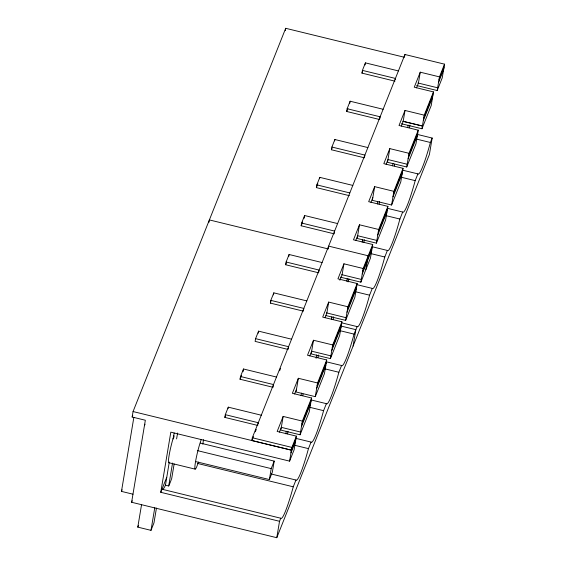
<?xml version="1.0" encoding="UTF-8"?>
<svg xmlns="http://www.w3.org/2000/svg" width="566" height="566" viewBox="0 0 566 566"><rect width="100%" height="100%" fill="white"/><g stroke="black" fill="none" stroke-linecap="round" stroke-linejoin="round"><path stroke-width="0.85" d="M417.63 134.496L432.162 138.04L429.417 154.447L276.781 537.7L131.616 502.268L145.342 420.241L132.147 417.022L133.06 411.553L285.696 28.3L404.464 57.286M133.017 494.21L121.471 491.387L133.845 417.439M156.457 508.049L153.98 522.835L150.988 530.349L137.793 527.13L141.564 504.603M150.988 530.349L154.773 507.73M432.162 138.04L430.393 142.483A44.481 4.528 -76.3 0 1 417.885 173.889L415.196 180.639A44.481 4.528 -76.3 0 1 402.688 212.045L399.9 219.042A44.481 4.528 -76.3 0 1 387.392 250.448L384.781 257.006A44.481 4.528 -76.3 0 1 372.272 288.405L369.577 295.183A44.481 4.528 -76.3 0 1 357.068 326.589L354.075 334.117A44.481 4.528 -76.3 0 1 341.567 365.516L338.878 372.265A44.481 4.528 -76.3 0 1 326.37 403.671L323.582 410.668A44.481 4.528 -76.3 0 1 311.074 442.074L308.463 448.633A44.481 4.528 -76.3 0 1 295.961 480.039L293.259 486.81A44.481 4.528 -76.3 0 1 280.75 518.215L279.526 521.293L160.758 492.307L170.819 432.155L289.594 461.141L294.101 449.814L296.386 436.145L277.163 431.455L283.149 416.42L302.371 421.111L311.583 397.997L292.36 393.306L298.346 378.279L317.568 382.97L326.724 359.969L307.501 355.271L313.486 340.244L332.709 344.935L341.921 321.806L322.698 317.116L328.683 302.088L347.906 306.779L357.167 283.531L337.944 278.84L343.93 263.813L363.153 268.503L372.704 244.512L353.481 239.821L359.467 224.794L378.689 229.485L387.901 206.371L368.678 201.68L374.664 186.646L393.886 191.336L403.042 168.335L383.819 163.645L389.804 148.617L409.027 153.308L418.239 130.18L399.016 125.489L405.001 110.462L424.224 115.153L433.485 91.904L414.262 87.214L420.248 72.186L439.471 76.877L444.529 64.163L404.945 54.499L252.309 437.751L251.849 440.49L291.44 450.147L295.933 438.876M208.981 222.275L209.378 219.926L328.365 248.962M280.75 518.215L162.039 489.243A44.481 4.528 -76.3 0 0 165.47 485.182L169.262 462.16M174.151 433.054L173.168 438.94L174.066 436.69M165.47 485.182L168.71 485.968L172.552 463.038M176.606 438.905L177.59 433.018M174.137 463.986L171.717 478.426A44.481 4.528 -76.3 0 1 168.71 485.968M285.299 30.642L285.696 28.3M257.834 425.455L224.844 417.404L225.303 414.673L228.296 407.159L261.287 415.211M228.063 408.525L228.296 407.159M240.5 376.503L273.491 384.562L273.038 387.293L240.041 379.241L240.5 376.503L243.493 368.99L276.484 377.041M243.033 371.728L243.493 368.99M291.561 339.197L258.57 331.145L255.577 338.659L255.117 341.39L288.108 349.448M258.223 333.197L258.57 331.145M303.362 311.151L270.364 303.1L270.824 300.369L273.817 292.855L306.807 300.907M273.477 294.9L273.817 292.855M258.068 424.09L258.294 422.724L225.303 414.673M318.637 272.798L285.639 264.747L286.099 262.016L289.092 254.495L322.082 262.553M288.752 256.547L289.092 254.495M301.621 223.039L334.612 231.091L334.152 233.829L301.162 225.777L301.621 223.039L304.614 215.526L337.605 223.577M304.154 218.264L304.614 215.526M288.221 348.762L288.568 346.71L255.577 338.659M349.356 195.666L316.359 187.608L316.819 184.877L319.811 177.363L352.802 185.415M319.585 178.729L319.811 177.363M195.56 461.545L269.381 479.558L271.206 468.62L274.199 461.106L200.385 443.093M274.199 461.106L272.373 472.044L269.381 479.558M283.149 416.42L280.863 430.096L300.086 434.787L309.284 411.694L311.583 397.997M303.475 310.472L303.815 308.42L270.824 300.369M364.426 157.815L331.435 149.764L331.895 147.033L334.888 139.519L367.879 147.57M334.655 140.884L334.888 139.519M285.844 433.811L286.269 431.292M287.57 433.867L287.995 431.349M298.346 378.279L296.046 391.976L315.283 396.639L324.438 373.638L326.724 359.969M318.75 272.119L319.09 270.067L286.099 262.016M379.68 119.525L346.682 111.474L347.142 108.736L350.135 101.222L383.125 109.273M296.386 436.145L291.9 447.416L290.988 452.885L295.473 441.614M276.781 537.7L279.526 521.293M289.594 461.141L291.44 450.147M349.795 103.274L350.135 101.222M301.048 395.641L301.473 393.115M302.775 395.698L303.058 394.014M328.23 248.474L328.627 246.125L368.218 255.79L365.905 269.515M313.486 340.244L311.201 353.92L330.424 358.611L339.635 335.482L341.921 321.806M300.086 434.787L302.371 421.111M394.955 81.171L361.957 73.12L362.417 70.382L365.41 62.868L398.4 70.92M365.07 64.92L365.41 62.868M316.111 358.306L316.677 354.939M317.979 357.521L318.403 354.995M328.683 302.088L326.858 313.026L324.976 317.745M315.283 396.639L317.568 382.97M331.457 319.288L331.881 316.769M333.183 319.344L333.607 316.826M343.93 263.813L342.097 274.751L339.897 280.283M330.424 358.611L332.709 344.935M364.539 157.136L364.886 155.084L331.895 147.033M346.824 281.203L347.241 278.677M348.967 278.734L348.09 281.918M359.467 224.794L357.181 238.463L376.404 243.154L385.602 220.068L387.901 206.371M325.981 315.58L345.649 320.377L347.906 306.779M379.793 118.839L380.133 116.787L347.142 108.736M362.162 242.184L362.587 239.659M363.888 242.241L364.313 239.715M357.167 283.531L354.882 297.207L345.649 320.377M374.664 186.646L372.364 200.343L391.601 205.012L400.756 182.011L403.042 168.335M340.343 277.149L360.875 282.165L363.153 268.503M395.181 79.806L395.408 78.433L362.417 70.382M353.099 346.074L355.844 329.667L341.319 326.129M377.366 204.008L377.791 201.489M379.093 204.064L379.517 201.546M372.704 244.512L370.419 258.188L360.875 282.165M404.683 56.062L404.945 54.499M389.804 148.617L387.519 162.286L406.742 166.984L415.953 143.849L418.239 130.18M376.404 243.154L378.689 229.485M392.571 165.838L392.995 163.312M394.297 165.895L394.58 164.211M401.294 126.119L403.176 121.393L405.001 110.462M391.601 205.012L393.886 191.336M407.775 127.661L408.199 125.136M409.501 127.718L409.925 125.192M420.248 72.186L418.416 83.117L416.526 87.864M406.742 166.984L409.027 153.308M401.443 123.742L421.967 128.751L424.224 115.153M421.967 128.751L431.2 105.573L433.485 91.904M416.661 85.523L437.193 90.532L439.471 76.877M444.529 64.163L443.617 69.632L438.558 82.346M132.147 417.022L132.762 415.472M144.422 425.71L145.037 424.175M121.471 491.387L122.114 489.767M131.616 502.268L132.225 500.74M137.793 527.13L138.394 525.63M160.758 492.307L166.729 477.294M224.844 417.404L225.445 415.904M240.041 379.241L241.54 375.484M270.364 303.1L270.965 301.6M285.639 264.747L286.24 263.247M301.162 225.777L302.661 222.021M316.359 187.608L317.859 183.851M331.435 149.764L332.03 148.264M346.682 111.474L347.885 108.467M361.957 73.12L362.558 71.613M251.849 440.49L253.427 436.535M255.316 431.787L256.264 429.41M279.618 370.758L280.602 368.303M279.434 432.106L281.323 427.358L300.546 432.049M294.617 393.978L296.506 389.238M309.772 355.929L311.661 351.182L330.884 355.873M355.745 240.479L357.641 235.732L376.864 240.423M370.935 202.345L372.817 197.612M386.09 164.303L387.979 159.555L407.202 164.246M301.919 423.849L311.123 400.735M317.109 385.701L326.271 362.7M332.256 347.673L341.468 324.544M347.453 309.517L356.714 286.269M362.7 271.241L372.251 247.25M378.237 232.223L387.441 209.102M393.427 194.074L402.589 171.074M408.574 156.046L417.786 132.918M423.771 117.884L433.032 94.642M439.018 79.608L444.055 66.951L442.223 77.889L437.193 90.532M301.459 426.58L310.67 403.466M316.656 388.439L325.811 365.438M331.796 350.404L341.008 327.275M346.993 312.248L356.255 289M362.24 273.972L371.791 249.981M377.777 234.954L386.988 211.84M392.974 196.812L402.129 173.804M408.114 158.777L417.326 135.649M423.311 120.622L432.573 97.373M346.081 317.717L326.433 312.842M417.977 82.997L437.645 87.801M402.751 121.216L422.427 126.02L403.176 121.393M416.378 139.066L430.393 142.483M403.042 170.267L417.885 173.889M401.181 177.215L415.196 180.639M316.819 184.877L349.809 192.928M387.852 208.422L402.688 212.045M385.885 215.625L399.9 219.042M372.555 246.826L387.392 250.448M370.765 253.582L384.781 257.006M341.659 274.623L361.327 279.427M357.436 284.783L372.272 288.405M355.561 291.766L369.577 295.183M342.232 322.967L357.068 326.589M340.06 330.693L354.075 334.117M326.724 361.893L341.567 365.516M324.863 368.848L338.878 372.265M311.533 400.049L326.37 403.671M309.567 407.251L323.582 410.668M296.237 438.452L311.074 442.074M294.447 445.209L308.463 448.633M252.309 437.751L291.9 447.416M133.06 411.553L291.426 450.203M197.393 450.607L271.206 468.62M271.227 473.997L295.961 480.039M197.626 463.469L293.259 486.81M168.76 462.698L195.15 469.136M203.456 439.697A17.072 1.74 -76.3 0 1 202.791 444.168M198.39 462.089A17.072 1.74 -76.3 0 1 195.086 464.651A17.072 1.74 -76.3 0 1 201.241 439.598M169.383 462.217A17.072 1.74 -76.3 0 1 169.177 455.022A17.072 1.74 -76.3 0 1 173.974 435.65"/></g></svg>
